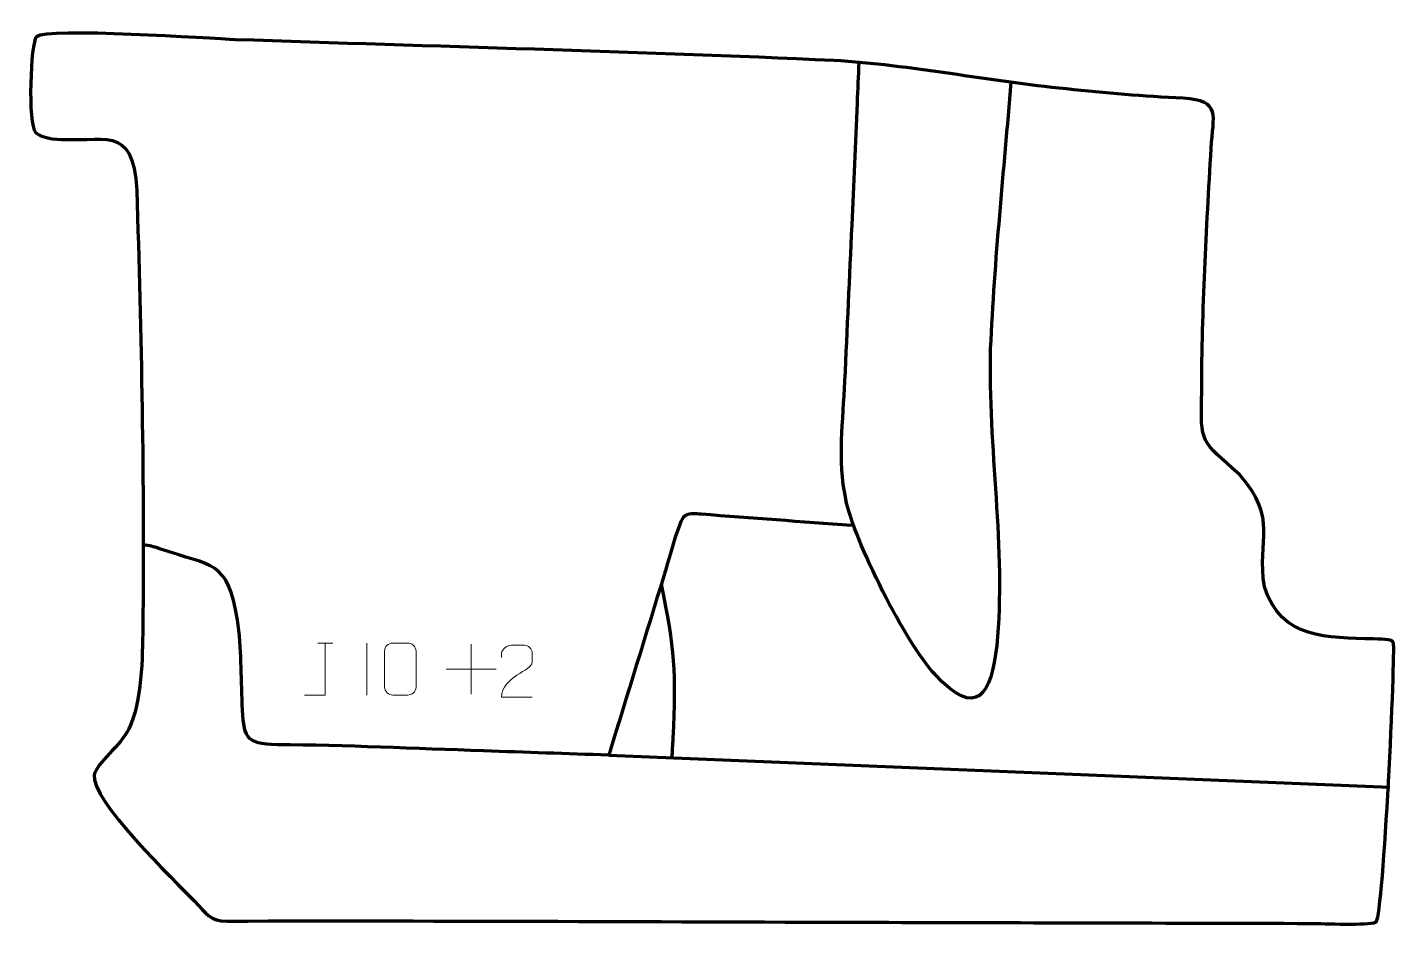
# Model space of a CAD drawing. Header units: millimetres. Extents: x -619 to 38, y 156 to 588.
import ezdxf

# ---------------------------------------------------------------- set-up
doc = ezdxf.new("R2010")
doc.units = ezdxf.units.MM
doc.header["$MEASUREMENT"] = 0
doc.layers.add('layer 2', color=7, linetype='Continuous')
doc.layers.add('layer 3', color=7, linetype='Continuous')

msp = doc.modelspace()

# ---------------------------------------------------------------- linework, layer by layer
at = {"layer": 'layer 2', "color": 142, "lineweight": 158}
for points, knots in [([(-147.0075, 561.6513), (-150.3234, 519.2384), (-154.9733, 476.0937), (-156.8252, 433.6744), (-156.8252, 433.6744), (-158.0965, 386.7411), (-149.2096, 337.0078), (-153.72, 291.0782), (-153.72, 291.0782), (-156.4309, 267.6076), (-163.0441, 255.2111), (-183.5231, 277.2277), (-183.5231, 277.2277), (-197.274, 292.0111), (-222.2572, 341.3226), (-226.2937, 361.4607), (-226.2937, 361.4607), (-230.0301, 380.1012), (-227.6083, 399.2488), (-226.6236, 418.0498), (-226.6236, 418.0498), (-225.5174, 443.0798), (-224.3253, 468.1058), (-223.2253, 493.1363), (-223.2253, 493.1363), (-222.3726, 512.6567), (-221.5199, 532.177), (-220.6671, 551.6973), (-220.6671, 551.6973), (-220.3829, 558.2041), (-220.0986, 564.7109), (-219.8144, 571.2177)], [0, 0, 0, 0, 0.11111111, 0.11111111, 0.11111111, 0.11111111, 0.22222222, 0.22222222, 0.22222222, 0.22222222, 0.33333333, 0.33333333, 0.33333333, 0.33333333, 0.44444444, 0.44444444, 0.44444444, 0.44444444, 0.55555556, 0.55555556, 0.55555556, 0.55555556, 0.66666667, 0.66666667, 0.66666667, 0.66666667, 0.77777778, 0.77777778, 0.77777778, 0.77777778, 1, 1, 1, 1]), ([(-223.4543, 348.7383), (-247.488, 350.4827), (-271.485, 352.2076), (-295.508, 354.1047), (-295.508, 354.1047), (-298.1812, 354.3158), (-302.625, 354.997), (-304.3977, 352.527), (-304.3977, 352.527), (-306.8072, 349.1693), (-312.0023, 329.8558), (-313.6543, 324.4732), (-313.6543, 324.4732), (-322.4642, 295.768), (-331.2741, 267.0627), (-340.084, 238.3575), (-340.084, 238.3575), (-360.1326, 239.0419), (-380.1811, 239.7262), (-400.2298, 240.4106), (-400.2298, 240.4106), (-433.2265, 241.5471), (-466.2262, 243.0362), (-499.2425, 243.3915), (-499.2425, 243.3915), (-515.2498, 243.5638), (-515.3483, 247.5426), (-516.1029, 262.656), (-516.1029, 262.656), (-516.7906, 276.431), (-516.3475, 289.5962), (-518.3979, 303.3351), (-518.3979, 303.3351), (-523.2629, 332.4139), (-530.0473, 328.6389), (-555.8808, 337.5269), (-555.8808, 337.5269), (-558.95, 338.5828), (-560.41, 339.0376), (-563.6706, 339.4089)], [0, 0, 0, 0, 0.09090909, 0.09090909, 0.09090909, 0.09090909, 0.18181818, 0.18181818, 0.18181818, 0.18181818, 0.27272727, 0.27272727, 0.27272727, 0.27272727, 0.36363636, 0.36363636, 0.36363636, 0.36363636, 0.45454545, 0.45454545, 0.45454545, 0.45454545, 0.54545455, 0.54545455, 0.54545455, 0.54545455, 0.63636364, 0.63636364, 0.63636364, 0.63636364, 0.72727273, 0.72727273, 0.72727273, 0.72727273, 0.81818182, 0.81818182, 0.81818182, 0.81818182, 1, 1, 1, 1]), ([(-314.8856, 320.4615), (-308.6055, 289.4284), (-307.7192, 278.2296), (-309.323, 246.4797), (-309.323, 246.4797), (-309.4807, 243.356), (-309.6323, 240.233), (-309.7768, 237.1087)], [0, 0, 0, 0, 0.33333333, 0.33333333, 0.33333333, 0.33333333, 1, 1, 1, 1])]:
    msp.add_open_spline(points, degree=3, knots=knots, dxfattribs=at)
msp.add_open_spline([(-340.084, 238.3575), (-340.084, 238.3575), (35.1474, 222.8965), (35.1474, 222.8965)], degree=3, dxfattribs=at)
at = {"layer": 'layer 3', "color": 242, "lineweight": 158}
msp.add_open_spline([(28.2995, 158.1203), (24.6179, 156.4315), (3.2713, 157.5075), (-3.0731, 157.5234), (-3.0731, 157.5234), (-70.5958, 157.6929), (-138.1186, 157.8622), (-205.6412, 158.0318), (-205.6412, 158.0318), (-311.5495, 158.2975), (-417.491, 158.8922), (-523.3969, 158.6245), (-523.3969, 158.6245), (-531.6345, 158.6037), (-533.3837, 162.2757), (-539.0052, 168.1726), (-539.0052, 168.1726), (-548.2267, 177.5556), (-589.5, 217.3932), (-587.1963, 228.9116), (-587.1963, 228.9116), (-586.0267, 234.7593), (-574.4442, 242.9171), (-570.5565, 251.0317), (-570.5565, 251.0317), (-564.2728, 264.1477), (-564.0571, 285.1435), (-563.8879, 299.6736), (-563.8879, 299.6736), (-563.0835, 367.7964), (-564.6112, 441.7315), (-566.7909, 509.7078), (-566.7909, 509.7078), (-568.7323, 543.0293), (-582.3164, 531.943), (-607.4836, 534.5561), (-607.4836, 534.5561), (-611.3907, 535.1447), (-613.8432, 536.1743), (-615.357, 537.6187), (-615.357, 537.6187), (-619.3332, 541.4121), (-617.7867, 580.9315), (-614.9997, 583.5729), (-614.9997, 583.5729), (-610.2609, 588.0639), (-530.1669, 582.5381), (-519.5091, 582.1471), (-519.5091, 582.1471), (-423.7412, 578.8085), (-327.7327, 576.5178), (-232.0294, 572.1201), (-232.0294, 572.1201), (-194.7831, 569.9522), (-157.6155, 562.0871), (-120.222, 558.4573), (-120.222, 558.4573), (-101.5897, 556.6486), (-82.9334, 554.7775), (-64.2277, 554.0059), (-64.2277, 554.0059), (-45.5832, 552.832), (-49.8435, 545.8693), (-50.7589, 530.0103), (-50.7589, 530.0103), (-53.0352, 490.4524), (-55.2087, 452.767), (-55.2806, 413.0499), (-55.2806, 413.0499), (-56.0094, 387.1308), (-55.5572, 389.8903), (-37.2077, 373.1677), (-37.2077, 373.1677), (-18.0393, 351.7436), (-28.9477, 342.1708), (-25.1788, 319.1919), (-25.1788, 319.1919), (-17.0474, 293.7383), (5.1818, 294.9917), (27.2288, 294.1685), (27.2288, 294.1685), (33.3175, 293.9412), (36.3858, 293.9459), (36.8067, 292.2885), (36.8067, 292.2885), (37.8583, 288.147), (32.0966, 162.4477), (28.5409, 158.2868), (28.5409, 158.2868), (28.5409, 158.2868), (28.2995, 158.1203), (28.2995, 158.1203)], degree=3, knots=[0, 0, 0, 0, 0.04166667, 0.04166667, 0.04166667, 0.04166667, 0.08333333, 0.08333333, 0.08333333, 0.08333333, 0.125, 0.125, 0.125, 0.125, 0.16666667, 0.16666667, 0.16666667, 0.16666667, 0.20833333, 0.20833333, 0.20833333, 0.20833333, 0.25, 0.25, 0.25, 0.25, 0.29166667, 0.29166667, 0.29166667, 0.29166667, 0.33333333, 0.33333333, 0.33333333, 0.33333333, 0.375, 0.375, 0.375, 0.375, 0.41666667, 0.41666667, 0.41666667, 0.41666667, 0.45833333, 0.45833333, 0.45833333, 0.45833333, 0.5, 0.5, 0.5, 0.5, 0.54166667, 0.54166667, 0.54166667, 0.54166667, 0.58333333, 0.58333333, 0.58333333, 0.58333333, 0.625, 0.625, 0.625, 0.625, 0.66666667, 0.66666667, 0.66666667, 0.66666667, 0.70833333, 0.70833333, 0.70833333, 0.70833333, 0.75, 0.75, 0.75, 0.75, 0.79166667, 0.79166667, 0.79166667, 0.79166667, 0.83333333, 0.83333333, 0.83333333, 0.83333333, 0.875, 0.875, 0.875, 0.875, 0.91666667, 0.91666667, 0.91666667, 0.91666667, 1, 1, 1, 1], dxfattribs=at)
at = {"layer": 'layer 3', "color": 250, "lineweight": 9}
for points, knots in [([(-486.2422, 267.2313), (-486.2422, 267.2313), (-476.2202, 267.2313), (-476.2202, 267.2313), (-476.2202, 267.2313), (-476.2202, 267.2313), (-476.2202, 292.1849), (-476.2202, 292.1849)], [0, 0, 0, 0, 0.33333333, 0.33333333, 0.33333333, 0.33333333, 1, 1, 1, 1]), ([(-443.8009, 292.2074), (-441.4348, 292.2074), (-439.0683, 292.2074), (-436.7018, 292.2074), (-436.7018, 292.2074), (-434.7213, 292.243), (-432.6953, 290.7487), (-432.6682, 288.3066), (-432.6682, 288.3066), (-432.6686, 282.5492), (-432.6686, 276.7914), (-432.6682, 271.0332), (-432.6682, 271.0332), (-432.8103, 268.7056), (-434.5167, 267.2233), (-436.7018, 267.2125), (-436.7018, 267.2125), (-439.0742, 267.2129), (-441.4466, 267.2129), (-443.8186, 267.2125), (-443.8186, 267.2125), (-445.7771, 267.1069), (-447.7835, 268.9948), (-447.7721, 271.0158), (-447.7721, 271.0158), (-447.7717, 276.7964), (-447.7717, 282.5767), (-447.7721, 288.3565), (-447.7721, 288.3565), (-447.7678, 290.4985), (-445.9907, 292.221), (-443.8009, 292.2074)], [0, 0, 0, 0, 0.11111111, 0.11111111, 0.11111111, 0.11111111, 0.22222222, 0.22222222, 0.22222222, 0.22222222, 0.33333333, 0.33333333, 0.33333333, 0.33333333, 0.44444444, 0.44444444, 0.44444444, 0.44444444, 0.55555556, 0.55555556, 0.55555556, 0.55555556, 0.66666667, 0.66666667, 0.66666667, 0.66666667, 0.77777778, 0.77777778, 0.77777778, 0.77777778, 1, 1, 1, 1]), ([(-376.806, 266.2091), (-381.7204, 266.2094), (-386.6348, 266.2094), (-391.5489, 266.2091), (-391.5489, 266.2091), (-391.5489, 276.1414), (-376.8979, 278.7826), (-376.806, 283.0929), (-376.806, 283.0929), (-376.8063, 284.517), (-376.8063, 285.9407), (-376.806, 287.364), (-376.806, 287.364), (-376.8229, 289.4411), (-378.9457, 291.1659), (-380.6167, 291.1832), (-380.6167, 291.1832), (-382.6899, 291.1828), (-384.7628, 291.1828), (-386.8352, 291.1832), (-386.8352, 291.1832), (-388.6573, 291.1997), (-391.482, 289.4076), (-391.5489, 287.314), (-391.5489, 287.314), (-391.5489, 287.314), (-391.5489, 285.2592), (-391.5489, 285.2592)], [0, 0, 0, 0, 0.125, 0.125, 0.125, 0.125, 0.25, 0.25, 0.25, 0.25, 0.375, 0.375, 0.375, 0.375, 0.5, 0.5, 0.5, 0.5, 0.625, 0.625, 0.625, 0.625, 0.75, 0.75, 0.75, 0.75, 1, 1, 1, 1])]:
    msp.add_open_spline(points, degree=3, knots=knots, dxfattribs=at)
for points in [[(-479.8043, 292.1849), (-479.8043, 292.1849), (-472.6361, 292.1849), (-472.6361, 292.1849)], [(-456.2202, 292.1952), (-456.2202, 292.1952), (-456.2202, 267.2211), (-456.2202, 267.2211)], [(-406.2092, 291.6971), (-406.2092, 291.6971), (-406.2092, 267.7192), (-406.2092, 267.7192)], [(-418.1981, 279.7081), (-418.1981, 279.7081), (-394.2202, 279.7081), (-394.2202, 279.7081)]]:
    msp.add_open_spline(points, degree=3, dxfattribs=at)

doc.saveas('drawing.dxf')
